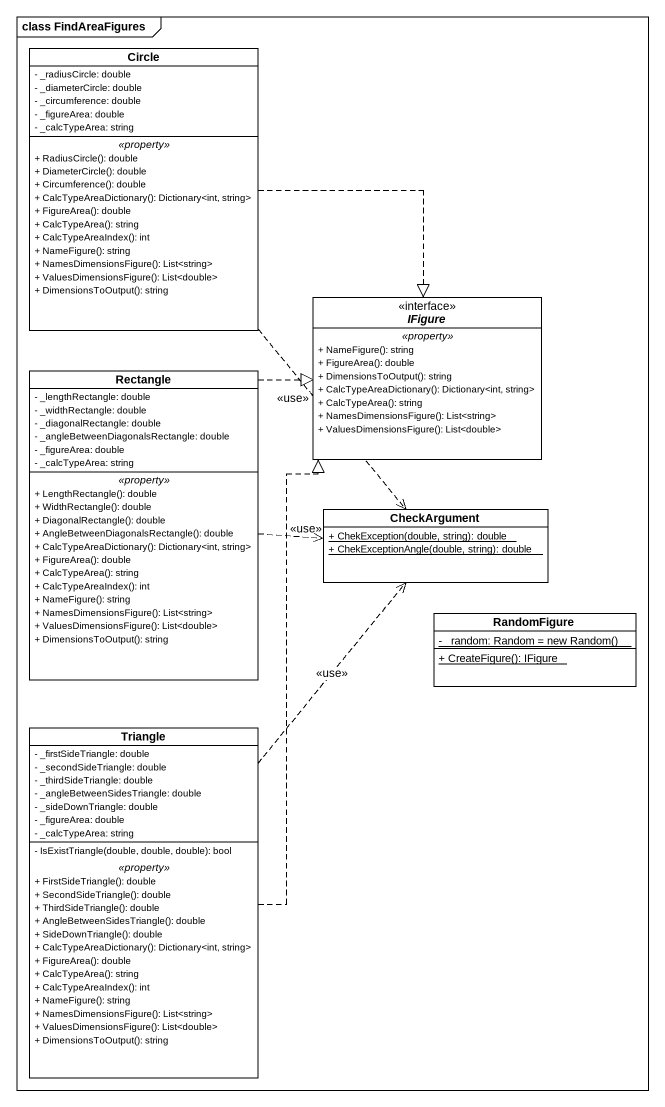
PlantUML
@startuml
mainframe class FindAreaFigures
hide circle
hide empty members
skinparam classAttributeIconSize 0
class "Circle" as Circle_ {
  - _radiusCircle: double
  - _diameterCircle: double
  - _circumference: double
  - _figureArea: double
  - _calcTypeArea: string
  .. <<property>> ..
  + RadiusCircle(): double
  + DiameterCircle(): double
  + Circumference(): double
  + CalcTypeAreaDictionary(): Dictionary<int, string>
  + FigureArea(): double
  + CalcTypeArea(): string
  + CalcTypeAreaIndex(): int
  + NameFigure(): string
  + NamesDimensionsFigure(): List<string>
  + ValuesDimensionsFigure(): List<double>
  + DimensionsToOutput(): string
}
interface IFigure {
  .. <<property>> ..
  + NameFigure(): string
  + FigureArea(): double
  + DimensionsToOutput(): string
  + CalcTypeAreaDictionary(): Dictionary<int, string>
  + CalcTypeArea(): string
  + NamesDimensionsFigure(): List<string>
  + ValuesDimensionsFigure(): List<double>
}
class "Rectangle" as Rectangle_ {
  - _lengthRectangle: double
  - _widthRectangle: double
  - _diagonalRectangle: double
  - _angleBetweenDiagonalsRectangle: double
  - _figureArea: double
  - _calcTypeArea: string
  .. <<property>> ..
  + LengthRectangle(): double
  + WidthRectangle(): double
  + DiagonalRectangle(): double
  + AngleBetweenDiagonalsRectangle(): double
  + CalcTypeAreaDictionary(): Dictionary<int, string>
  + FigureArea(): double
  + CalcTypeArea(): string
  + CalcTypeAreaIndex(): int
  + NameFigure(): string
  + NamesDimensionsFigure(): List<string>
  + ValuesDimensionsFigure(): List<double>
  + DimensionsToOutput(): string
}
class CheckArgument {
  {static} + ChekException(double, string): double
  {static} + ChekExceptionAngle(double, string): double
}
class RandomFigure {
  {static} {field} - _random: Random = new Random()
  {static} + CreateFigure(): IFigure
}
class Triangle {
  - _firstSideTriangle: double
  - _secondSideTriangle: double
  - _thirdSideTriangle: double
  - _angleBetweenSidesTriangle: double
  - _sideDownTriangle: double
  - _figureArea: double
  - _calcTypeArea: string
  --
  - IsExistTriangle(double, double, double): bool
  .. <<property>> ..
  + FirstSideTriangle(): double
  + SecondSideTriangle(): double
  + ThirdSideTriangle(): double
  + AngleBetweenSidesTriangle(): double
  + SideDownTriangle(): double
  + CalcTypeAreaDictionary(): Dictionary<int, string>
  + FigureArea(): double
  + CalcTypeArea(): string
  + CalcTypeAreaIndex(): int
  + NameFigure(): string
  + NamesDimensionsFigure(): List<string>
  + ValuesDimensionsFigure(): List<double>
  + DimensionsToOutput(): string
}
Circle_ ..|> IFigure
Circle_ ..> CheckArgument : <<use>>
Rectangle_ .right.|> IFigure
Rectangle_ .right.> CheckArgument : <<use>>
Triangle .up.|> IFigure
Triangle .up.> CheckArgument : <<use>>
@enduml
